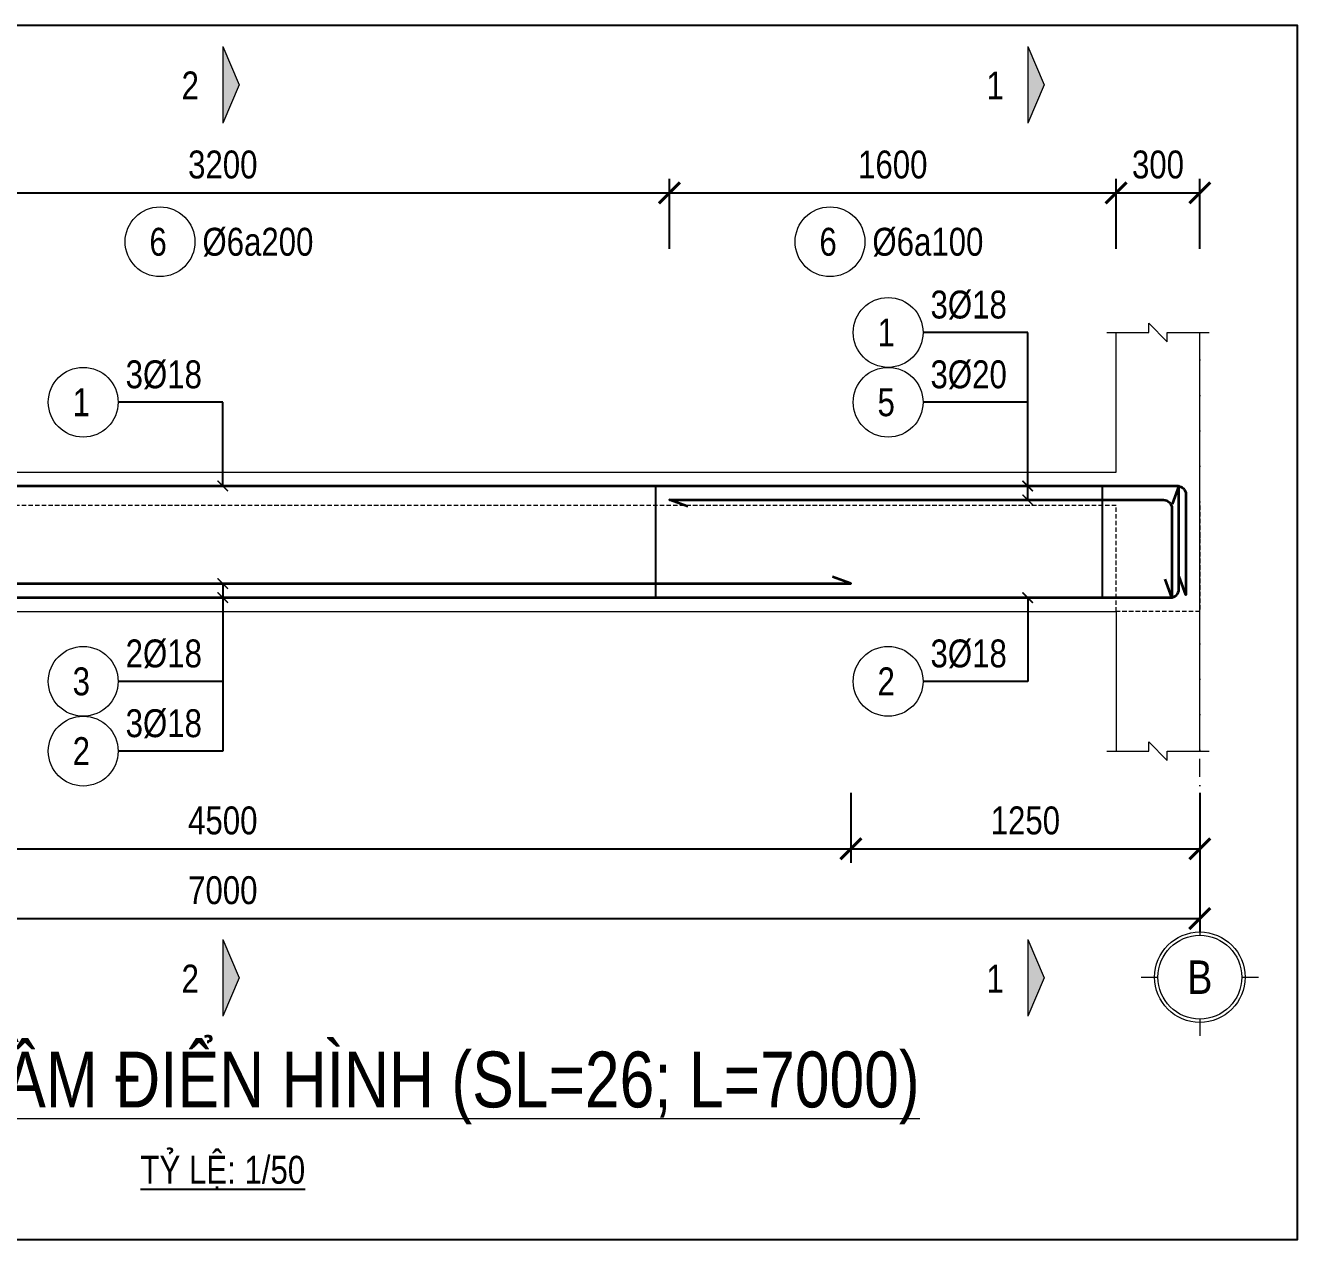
# Model space of a CAD drawing. Extents: x -165145 to 691808, y -202842 to 311040.
# Drawn here: x 278179 to 282736, y -80802 to -76452 of the extents above; entities that cross this region are included whole.
import ezdxf
from ezdxf.enums import TextEntityAlignment as Align

# ---------------------------------------------------------------- set-up
doc = ezdxf.new("R2010")
doc.units = 0
doc.header["$LTSCALE"] = 10
doc.header["$MEASUREMENT"] = 0
doc.linetypes.add('DASHDOT2', pattern=[12.7, 6.35, -3.175, 0, -3.175])
doc.linetypes.add('HIDDEN', pattern=[2.3807, 1.587, -0.7937])
doc.layers.get('0').update_dxf_attribs({"linetype": 'CONTINUOUS'})
doc.layers.get('Defpoints').update_dxf_attribs({"color": 5, "linetype": 'CONTINUOUS'})
for name, color, linetype, lineweight in [('DCE_BaoBeTong', 4, 'CONTINUOUS', 18), ('DCE_Block', 8, 'CONTINUOUS', 9), ('DCE_Dim', 254, 'CONTINUOUS', 9), ('DCE_MCZiCZac', 144, 'CONTINUOUS', 13), ('DCE_NetKhuat', 9, 'HIDDEN', 5), ('Dce_text', 7, 'CONTINUOUS', 13), ('DCE_ThepChu', 1, 'CONTINUOUS', 35), ('DCE_ThepDai', 220, 'CONTINUOUS', 25), ('DCE_Truc', 8, 'DASHDOT2', 13)]:
    doc.layers.add(name, color=color, linetype=linetype, lineweight=lineweight)
doc.styles.add('Dce_Text', font='arial.ttf', dxfattribs={"width": 0.8})
doc.dimstyles.new('Dce_208MV', dxfattribs={"dimscale": 25, "dimtxt": 2.5, "dimasz": 1.5, "dimexe": 1, "dimexo": 2, "dimgap": 1, "dimtad": 1, "dimdec": 0, "dimrnd": 5, "dimtxsty": 'Dce_Text', "dimblk": 'ARCHTICK', "dimcen": 2.5, "dimclrd": 8, "dimclre": 8, "dimclrt": 3, "dimadec": 0, "dimazin": 0, "dimtfac": 1, "dimtdec": 0, "dimtix": 1, "dimtmove": 2, "dimatfit": 3, "dimldrblk": 'ARCHTICK', "dimfxl": 1, "dimarcsym": 0})
doc.dimstyles.new('Dce_50MV', dxfattribs={"dimscale": 50, "dimtxt": 2, "dimasz": 1.5, "dimexe": 1, "dimexo": 2, "dimgap": 1, "dimtad": 1, "dimdec": 0, "dimtxsty": 'Dce_Text', "dimblk": 'ARCHTICK', "dimcen": 2.5, "dimclrd": 8, "dimclre": 8, "dimclrt": 3, "dimadec": 0, "dimazin": 0, "dimtfac": 1, "dimtdec": 0, "dimtix": 1, "dimtmove": 2, "dimatfit": 3, "dimldrblk": 'ARCHTICK', "dimfxl": 4, "dimfxlon": 1, "dimarcsym": 0})

# ---------------------------------------------------------------- blocks, each defined once
blk = doc.blocks.new('Dce_KhTenDam')
at = {"color": 255, "linetype": 'ByBlock', "lineweight": -2, "style": 'Dce_Text', "width": 0.8}
blk.add_attdef('TENDAM', text='', height=2, dxfattribs=at).set_placement((0, 0.7353247664414084), align=Align.CENTER)
at = {"color": 11, "lineweight": 25, "style": 'Dce_Text', "width": 0.8}
blk.add_attdef('TL', text='', height=1, dxfattribs=at).set_placement((0, -1.999434476778333), align=Align.CENTER)
blk = doc.blocks.new('Dce_KhTenTruc')
at = {"layer": 'DCE_Block'}
blk.add_circle((0, -3.5), 2.7, dxfattribs=at)
at = {"layer": 'DCE_Block', "color": 3}
blk.add_circle((0, -3.5), 2.5, dxfattribs=at)
at = {"layer": 'DCE_Truc'}
for p, q in [((0, 0), (7.654042494670958e-16, -1)), ((-3.5, -3.5), (-2.5, -3.5)), ((2.5, -3.5), (3.5, -3.499999999999999)), ((-4.592425496802574e-16, -6), (3.061616997868384e-16, -7))]:
    blk.add_line(p, q, dxfattribs=at)
at = {"layer": 'Dce_text', "color": 2, "style": 'Dce_Text', "width": 0.8}
blk.add_attdef('TRUC', text='', height=2, dxfattribs=at).set_placement((0, -4.5), align=Align.CENTER)
blk = doc.blocks.new('_ArchTick')
at = {"color": 0, "linetype": 'ByBlock', "const_width": 0.15}
blk.add_lwpolyline([(-0.5, -0.5), (0.5, 0.5)], dxfattribs=at)
blk = doc.blocks.new('*D2281')
at = {"layer": 'DCE_Dim', "color": 8, "lineweight": -2, "transparency": 16777216}
for p, q in [((275385.5880444173, -79452.16935878305), (275385.5880444173, -79702.16935878305)), ((282385.5880444173, -79452.16935878305), (282385.5880444173, -79702.16935878305)), ((275385.5880444173, -79652.16935878305), (282385.5880444173, -79652.16935878305))]:
    blk.add_line(p, q, dxfattribs=at)
at = {"layer": 'Defpoints', "color": 0, "transparency": 16777216}
for p in [(275385.5880444173, -79052.16935878305), (282385.5880444173, -79052.16935878305), (282385.5880444173, -79652.16935878305)]:
    blk.add_point(p, dxfattribs=at)
at = {"layer": 'DCE_Dim', "color": 8, "lineweight": -2, "transparency": 16777216, "xscale": 75, "yscale": 75, "zscale": 75, "rotation": 180}
blk.add_blockref('_ArchTick', (275385.5880444173, -79652.16935878305), dxfattribs=at)
at = {"layer": 'DCE_Dim', "color": 8, "lineweight": -2, "transparency": 16777216, "xscale": 75, "yscale": 75, "zscale": 75}
blk.add_blockref('_ArchTick', (282385.5880444173, -79652.16935878305), dxfattribs=at)
at = {"layer": 'DCE_Dim', "color": 3, "transparency": 16777216, "insert": (278885.5880444173, -79551.11206001088), "char_height": 100, "attachment_point": 5, "style": 'Dce_Text'}
blk.add_mtext('7000', dxfattribs=at)
blk = doc.blocks.new('*D2283')
at = {"layer": 'DCE_Dim', "color": 8, "lineweight": -2, "transparency": 16777216}
for p, q in [((276635.5880444173, -79202.16935878305), (276635.5880444173, -79452.16935878305)), ((281135.5880444173, -79202.16935878305), (281135.5880444173, -79452.16935878305)), ((276635.5880444173, -79402.16935878305), (281135.5880444173, -79402.16935878305))]:
    blk.add_line(p, q, dxfattribs=at)
at = {"layer": 'Defpoints', "color": 0, "transparency": 16777216}
for p in [(276635.5880444173, -79052.16935878305), (281135.5880444173, -79052.16935878305), (281135.5880444173, -79402.16935878305)]:
    blk.add_point(p, dxfattribs=at)
at = {"layer": 'DCE_Dim', "color": 8, "lineweight": -2, "transparency": 16777216, "xscale": 75, "yscale": 75, "zscale": 75, "rotation": 180}
blk.add_blockref('_ArchTick', (276635.5880444173, -79402.16935878305), dxfattribs=at)
at = {"layer": 'DCE_Dim', "color": 8, "lineweight": -2, "transparency": 16777216, "xscale": 75, "yscale": 75, "zscale": 75}
blk.add_blockref('_ArchTick', (281135.5880444173, -79402.16935878305), dxfattribs=at)
at = {"layer": 'DCE_Dim', "color": 3, "transparency": 16777216, "insert": (278885.5880444173, -79301.11206001088), "char_height": 100, "attachment_point": 5, "style": 'Dce_Text'}
blk.add_mtext('4500', dxfattribs=at)
blk = doc.blocks.new('*D2284')
at = {"layer": 'DCE_Dim', "color": 8, "lineweight": -2, "transparency": 16777216}
for p, q in [((281135.5880444173, -79202.16935878305), (281135.5880444173, -79452.16935878305)), ((282385.5880444173, -79202.16935878305), (282385.5880444173, -79452.16935878305)), ((281135.5880444173, -79402.16935878305), (282385.5880444173, -79402.16935878305))]:
    blk.add_line(p, q, dxfattribs=at)
at = {"layer": 'Defpoints', "color": 0, "transparency": 16777216}
for p in [(281135.5880444173, -79052.16935878305), (282385.5880444173, -79052.16935878305), (282385.5880444173, -79402.16935878305)]:
    blk.add_point(p, dxfattribs=at)
at = {"layer": 'DCE_Dim', "color": 8, "lineweight": -2, "transparency": 16777216, "xscale": 75, "yscale": 75, "zscale": 75, "rotation": 180}
blk.add_blockref('_ArchTick', (281135.5880444173, -79402.16935878305), dxfattribs=at)
at = {"layer": 'DCE_Dim', "color": 8, "lineweight": -2, "transparency": 16777216, "xscale": 75, "yscale": 75, "zscale": 75}
blk.add_blockref('_ArchTick', (282385.5880444173, -79402.16935878305), dxfattribs=at)
at = {"layer": 'DCE_Dim', "color": 3, "transparency": 16777216, "insert": (281760.5880444173, -79301.11206001088), "char_height": 100, "attachment_point": 5, "style": 'Dce_Text'}
blk.add_mtext('1250', dxfattribs=at)
blk = doc.blocks.new('*D2287')
at = {"layer": 'DCE_Dim', "color": 8, "lineweight": -2, "transparency": 16777216}
for p, q in [((277285.5880444173, -77252.16935878305), (277285.5880444173, -77002.16935878305)), ((280485.5880444173, -77252.16935878305), (280485.5880444173, -77002.16935878305)), ((277285.5880444173, -77052.16935878305), (280485.5880444173, -77052.16935878305))]:
    blk.add_line(p, q, dxfattribs=at)
at = {"layer": 'Defpoints', "color": 0, "transparency": 16777216}
for p in [(280485.5880444173, -77052.16935878305), (277285.5880444173, -77552.16935878305), (280485.5880444173, -77552.16935878305)]:
    blk.add_point(p, dxfattribs=at)
at = {"layer": 'DCE_Dim', "color": 8, "lineweight": -2, "transparency": 16777216, "xscale": 75, "yscale": 75, "zscale": 75, "rotation": 180}
blk.add_blockref('_ArchTick', (277285.5880444173, -77052.16935878305), dxfattribs=at)
at = {"layer": 'DCE_Dim', "color": 8, "lineweight": -2, "transparency": 16777216, "xscale": 75, "yscale": 75, "zscale": 75}
blk.add_blockref('_ArchTick', (280485.5880444173, -77052.16935878305), dxfattribs=at)
at = {"layer": 'DCE_Dim', "color": 3, "transparency": 16777216, "insert": (278885.5880444173, -76951.07795359888), "char_height": 100, "attachment_point": 5, "style": 'Dce_Text'}
blk.add_mtext('3200', dxfattribs=at)
blk = doc.blocks.new('Dce_KhtThepDai')
blk.add_circle((-4.497377397195038, -3.5), 2.5)
at = {"color": 11, "style": 'Dce_Text', "width": 0.8}
blk.add_attdef('SH', text='', height=2, dxfattribs=at).set_placement((-4.635167301697081, -4.5), align=Align.CENTER)
at = {"color": 3, "style": 'Dce_Text', "width": 0.8}
blk.add_attdef('DKVAKC', (-1.460693040950034, -4.5), '', height=2, dxfattribs=at)
blk = doc.blocks.new('*D2288')
at = {"layer": 'DCE_Dim', "color": 8, "lineweight": -2, "transparency": 16777216}
for p, q in [((280485.5880444173, -77252.16935878305), (280485.5880444173, -77002.16935878305)), ((282085.5880444173, -77252.16935878305), (282085.5880444173, -77002.16935878305)), ((280485.5880444173, -77052.16935878305), (282085.5880444173, -77052.16935878305))]:
    blk.add_line(p, q, dxfattribs=at)
at = {"layer": 'Defpoints', "color": 0, "transparency": 16777216}
for p in [(282085.5880444173, -77052.16935878305), (280485.5880444173, -77552.16935878305), (282085.5880444173, -77552.16935878305)]:
    blk.add_point(p, dxfattribs=at)
at = {"layer": 'DCE_Dim', "color": 8, "lineweight": -2, "transparency": 16777216, "xscale": 75, "yscale": 75, "zscale": 75, "rotation": 180}
blk.add_blockref('_ArchTick', (280485.5880444173, -77052.16935878305), dxfattribs=at)
at = {"layer": 'DCE_Dim', "color": 8, "lineweight": -2, "transparency": 16777216, "xscale": 75, "yscale": 75, "zscale": 75}
blk.add_blockref('_ArchTick', (282085.5880444173, -77052.16935878305), dxfattribs=at)
at = {"layer": 'DCE_Dim', "color": 3, "transparency": 16777216, "insert": (281285.5880444173, -76951.11206001088), "char_height": 100, "attachment_point": 5, "style": 'Dce_Text'}
blk.add_mtext('1600', dxfattribs=at)
blk = doc.blocks.new('*D2289')
at = {"layer": 'DCE_Dim', "color": 8, "lineweight": -2, "transparency": 16777216}
for p, q in [((282085.5880444173, -77252.16935878305), (282085.5880444173, -77002.16935878305)), ((282385.5880444173, -77252.16935878305), (282385.5880444173, -77002.16935878305)), ((282085.5880444173, -77052.16935878305), (282385.5880444173, -77052.16935878305))]:
    blk.add_line(p, q, dxfattribs=at)
at = {"layer": 'Defpoints', "color": 0, "transparency": 16777216}
for p in [(282385.5880444173, -77052.16935878305), (282085.5880444173, -77552.16935878305), (282385.5880444173, -77552.16935878305)]:
    blk.add_point(p, dxfattribs=at)
at = {"layer": 'DCE_Dim', "color": 8, "lineweight": -2, "transparency": 16777216, "xscale": 75, "yscale": 75, "zscale": 75, "rotation": 180}
blk.add_blockref('_ArchTick', (282085.5880444173, -77052.16935878305), dxfattribs=at)
at = {"layer": 'DCE_Dim', "color": 8, "lineweight": -2, "transparency": 16777216, "xscale": 75, "yscale": 75, "zscale": 75}
blk.add_blockref('_ArchTick', (282385.5880444173, -77052.16935878305), dxfattribs=at)
at = {"layer": 'DCE_Dim', "color": 3, "transparency": 16777216, "insert": (282235.5880444173, -76951.07795359888), "char_height": 100, "attachment_point": 5, "style": 'Dce_Text'}
blk.add_mtext('300', dxfattribs=at)
blk = doc.blocks.new('DCE_MatCatA')
blk.add_hatch(color=3).paths.add_polyline_path([(0, 5.499954896834424), (0, 0), (1.178561763607377, 2.749977448417212)])
at = {"color": 3}
for p, q in [((0, 5.499954896834424), (0, 0)), ((0, 5.499954896834424), (1.178561763607377, 2.749977448417212)), ((1.178561763607377, 2.749977448417212), (0, 0))]:
    blk.add_line(p, q, dxfattribs=at)
at = {"color": 11, "style": 'Dce_Text', "width": 0.8}
blk.add_attdef('1', text='', height=2, dxfattribs=at).set_placement((-2.331607275013994, 1.699115928803622), align=Align.CENTER)
blk = doc.blocks.new('Dce_KhtMcThepChu')
blk.add_circle((-2.5, 0), 2.5)
at = {"color": 3, "style": 'Dce_Text', "width": 0.8}
blk.add_attdef('DKVAKC', (0.5366843562450043, 1), '', height=2, dxfattribs=at)
at = {"color": 11, "style": 'Dce_Text', "width": 0.8}
blk.add_attdef('SH', text='', height=2, dxfattribs=at).set_placement((-2.637789904502043, -1), align=Align.CENTER)

msp = doc.modelspace()

# ---------------------------------------------------------------- linework, layer by layer
at = {"layer": 'DCE_BaoBeTong'}
for points in [[(282085.5880444173, -78052.16935878305), (282085.5880444173, -77552.16935878305)], [(282385.5880444173, -79052.16935878305), (282385.5880444173, -77552.16935878305)], [(275685.5880444173, -78052.16935878305), (282085.5880444173, -78052.16935878305)], [(275685.5880444173, -78552.16935878305), (282085.5880444173, -78552.16935878305)], [(282085.5880444173, -78552.16935878305), (282085.5880444173, -79052.16935878305)]]:
    msp.add_lwpolyline(points, dxfattribs=at)
at = {"layer": 'DCE_MCZiCZac'}
for points in [[(282052.254711084, -77552.16935878305), (282202.254711084, -77552.16935878305), (282202.254711084, -77518.83602544972), (282268.9213777506, -77585.50269211638), (282268.9213777506, -77552.16935878305), (282418.9213777506, -77552.16935878305)], [(282052.254711084, -79052.16935878305), (282202.254711084, -79052.16935878305), (282202.254711084, -79018.83602544972), (282268.9213777506, -79085.50269211638), (282268.9213777506, -79052.16935878305), (282418.9213777506, -79052.16935878305)]]:
    msp.add_lwpolyline(points, dxfattribs=at)
at = {"layer": 'DCE_NetKhuat'}
msp.add_lwpolyline([(282385.5880444172, -78172.1693587831), (282385.5880444172, -78552.1693587831), (282085.5880444172, -78552.1693587831), (282085.5880444172, -78172.1693587831), (275685.5880444172, -78172.1693587831), (275685.5880444172, -78552.1693587831), (275385.5880444172, -78552.1693587831), (275385.5880444172, -78172.1693587831)], dxfattribs=at)
at = {"layer": 'DCE_ThepChu'}
for points in [[(275459.5294544501, -78426.39087532804), (275435.5880444173, -78492.16935878305), (275435.5880444173, -78132.16935878305, -0.3926990816987241), (275465.5880444173, -78102.16935878305), (282305.5880444173, -78102.16935878305, -0.3926990816987241), (282335.5880444173, -78132.16935878305), (282335.5880444173, -78492.16935878305), (282311.6466343845, -78426.39087532804)], [(275484.5294544501, -78167.94784223806), (275460.5880444173, -78102.16935878305), (275460.5880444173, -78472.16935878305, 0.3926990816987241), (275490.5880444173, -78502.16935878305), (282280.5880444173, -78502.16935878305, 0.3926990816987241), (282310.5880444173, -78472.16935878305), (282310.5880444173, -78102.16935878305), (282286.6466343845, -78167.94784223806)], [(280551.3665278723, -78176.11076881585), (280485.5880444173, -78152.16935878305), (282255.5880444173, -78152.16935878305, -0.3926990816987241), (282285.5880444173, -78182.16935878305), (282285.5880444173, -78502.16935878305), (282261.6466343845, -78436.39087532804)]]:
    msp.add_lwpolyline(points, format="xyb", dxfattribs=at)
msp.add_lwpolyline([(276701.3665278723, -78428.22794875025), (276635.5880444173, -78452.16935878305), (281135.5880444173, -78452.16935878305), (281069.8095609623, -78428.22794875025)], dxfattribs=at)
at = {"layer": 'DCE_ThepDai'}
for points in [[(280435.5880444173, -78102.16935878305), (280435.5880444173, -78502.16935878305)], [(282035.5880444173, -78102.16935878305), (282035.5880444173, -78502.16935878305)]]:
    msp.add_lwpolyline(points, dxfattribs=at)
at = {"layer": 'DCE_Truc'}
msp.add_lwpolyline([(282385.5880444173, -79652.16935878305), (282385.5880444173, -77552.16935878305)], dxfattribs=at)
at = {"layer": 'Defpoints'}
msp.add_lwpolyline([(274535.5880444173, -76452.16935878305), (274535.5880444173, -80802.16935878305), (282735.5880444173, -80802.16935878305), (282735.5880444173, -76452.16935878305)], close=True, dxfattribs=at)

# ---------------------------------------------------------------- block references
at = {"layer": 'DCE_Block'}
for name, p, xscale, yscale, zscale, values in [('DCE_MatCatA', (278885.5880444173, -76802.16935878305), 50, 50, 50, {'1': '2'}), ('DCE_MatCatA', (281768.9213777506, -76802.16935878305), 50, 50, 50, {'1': '1'}), ('Dce_KhtThepDai', (278885.5880444173, -77052.16935878305), 50, 50, 50, {'DKVAKC': '%%c6a200', 'SH': '6'}), ('Dce_KhtThepDai', (281285.5880444173, -77052.16935878305), 50, 50, 50, {'DKVAKC': '%%c6a100', 'SH': '6'}), ('Dce_KhtMcThepChu', (281393.9213777506, -77552.16935878305), 50, 50, 50, {'DKVAKC': '3%%c18', 'SH': '1'}), ('Dce_KhtMcThepChu', (278510.5880444173, -77802.16935878305), 50, 50, 50, {'DKVAKC': '3%%c18', 'SH': '1'}), ('Dce_KhtMcThepChu', (281393.9213777506, -77802.16935878305), 50, 50, 50, {'DKVAKC': '3%%c20', 'SH': '5'}), ('Dce_KhtMcThepChu', (278510.5880444173, -78802.16935878305), 50, 50, 50, {'DKVAKC': '2%%c18', 'SH': '3'}), ('Dce_KhtMcThepChu', (281393.9213777506, -78802.16935878305), 50, 50, 50, {'DKVAKC': '3%%c18', 'SH': '2'}), ('Dce_KhtMcThepChu', (278510.5880444173, -79052.16935878305), 50, 50, 50, {'DKVAKC': '3%%c18', 'SH': '2'}), ('DCE_MatCatA', (278885.5880444173, -80002.16935878305), 50, 50, 50, {'1': '2'}), ('DCE_MatCatA', (281768.9213777506, -80002.16935878305), 50, 50, 50, {'1': '1'}), ('Dce_KhTenDam', (278885.5880444173, -80402.16935878305), 100, 100, 100, {'TENDAM': '%%uDẦM CHI TIẾT DẦM ĐIỂN HÌNH (SL=26; L=7000)', 'TL': '%%UTỶ LỆ: 1/50'})]:
    msp.add_blockref(name, p, dxfattribs=dict(at, xscale=xscale, yscale=yscale, zscale=zscale)).add_auto_attribs(values)
at = {"layer": 'DCE_Truc', "xscale": 60, "yscale": 60, "zscale": 60}
msp.add_blockref('Dce_KhTenTruc', (282385.5880444173, -79652.16935878305), dxfattribs=at).add_auto_attribs({'TRUC': 'B'})

# ---------------------------------------------------------------- dimensions: what is measured, and where the dimension line sits
at = {"layer": 'DCE_Dim'}
for base, p1, p2, picture, middle in [((280485.5880444173, -77052.16935878305), (277285.5880444173, -77552.16935878305), (280485.5880444173, -77552.16935878305), '*D2287', (278885.5880444173, -76951.07795359888)), ((282085.5880444173, -77052.16935878305), (280485.5880444173, -77552.16935878305), (282085.5880444173, -77552.16935878305), '*D2288', (281285.5880444173, -76951.11206001088)), ((282385.5880444173, -77052.16935878305), (282085.5880444173, -77552.16935878305), (282385.5880444173, -77552.16935878305), '*D2289', (282235.5880444173, -76951.07795359888)), ((282385.5880444173, -79652.16935878305), (275385.5880444173, -79052.16935878305), (282385.5880444173, -79052.16935878305), '*D2281', (278885.5880444173, -79551.11206001088)), ((281135.5880444173, -79402.16935878305), (276635.5880444173, -79052.16935878305), (281135.5880444173, -79052.16935878305), '*D2283', (278885.5880444173, -79301.11206001088)), ((282385.5880444173, -79402.16935878305), (281135.5880444173, -79052.16935878305), (282385.5880444173, -79052.16935878305), '*D2284', (281760.5880444173, -79301.11206001088))]:
    dim = msp.add_linear_dim(base=base, p1=p1, p2=p2, dimstyle='Dce_50MV', dxfattribs=at)
    dim.commit()
    dim.dimension.update_dxf_attribs({"geometry": picture, "text_midpoint": middle})

# ---------------------------------------------------------------- leaders
at = {"layer": 'DCE_Block'}
for points in [[(281768.9213777506, -78102.16935878305), (281768.9213777506, -77552.16935878305), (281393.9213777506, -77552.16935878305)], [(278885.5880444173, -78102.16935878305), (278885.5880444173, -77802.16935878305), (278510.5880444173, -77802.16935878305)], [(281768.9213777506, -78152.16935878305), (281768.9213777506, -77802.16935878305), (281393.9213777506, -77802.16935878305)], [(278885.5880444173, -78452.16935878305), (278885.5880444173, -78802.16935878305), (278510.5880444173, -78802.16935878305)], [(278885.5880444173, -78502.16935878305), (278885.5880444173, -79052.16935878305), (278510.5880444173, -79052.16935878305)], [(281768.9213777506, -78502.16935878305), (281768.9213777506, -78802.16935878305), (281393.9213777506, -78802.16935878305)]]:
    msp.add_leader(points, dimstyle='Dce_208MV', dxfattribs=at)

doc.saveas('drawing.dxf')
